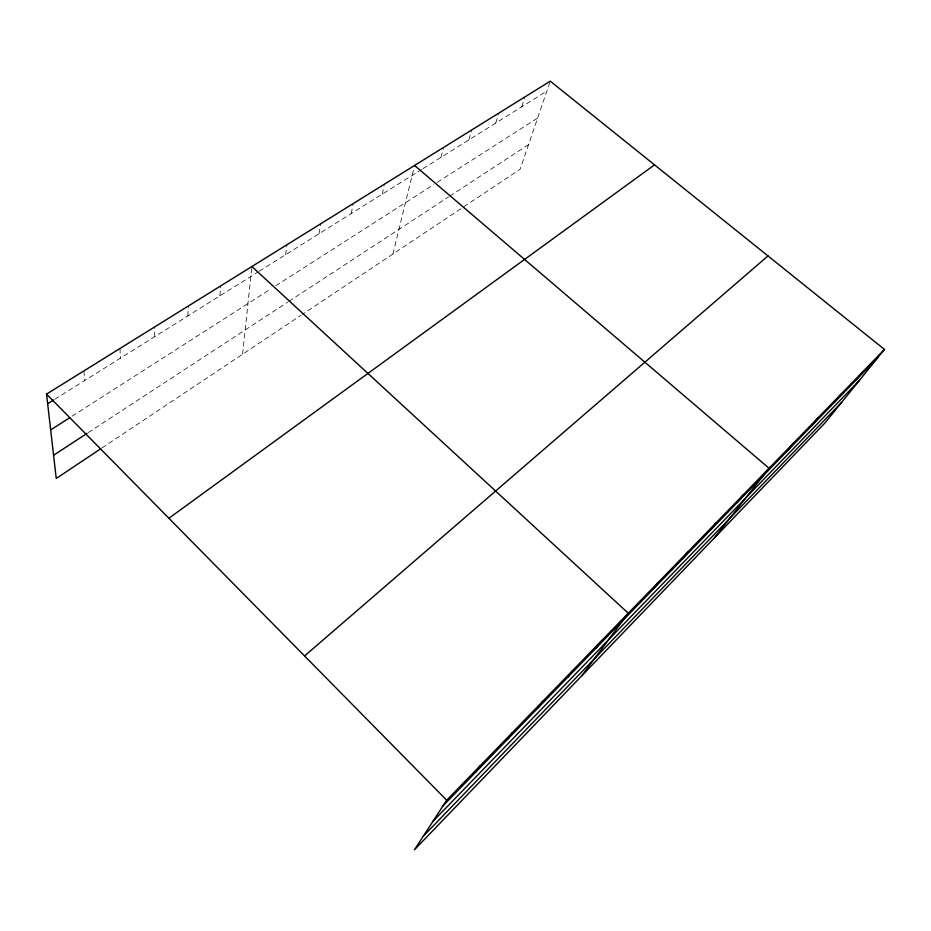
<?xml version="1.0" encoding="UTF-8"?>
<svg xmlns="http://www.w3.org/2000/svg" width="931" height="931" viewBox="0 0 931 931"><rect width="100%" height="100%" fill="white"/><g stroke="black" fill="none" stroke-linecap="round" stroke-linejoin="round"><path stroke-width="0.7" stroke-dasharray="4.66 3.49" d="M154.686 336.708L154.767 326.874M187.853 315.923L188.295 306.055M219.891 295.86L220.647 285.945M242.595 354.222L251.894 266.534M285.596 254.71L286.969 244.748M319.03 233.762L320.706 223.789M351.22 213.595L353.175 203.621M382.234 194.16L384.166 185.432M392.917 254.023L414.272 166.707M440.991 157.362L443.645 147.412M468.84 139.918L471.691 129.979M495.746 123.067L498.399 114.397M521.744 106.774L524.549 98.127M549.837 82.405L520.138 169.209L302.296 314.422M101.979 447.951L301.097 315.225M88.282 432.578L287.598 302.203M288.785 301.435L448.486 196.965M449.708 196.173L528.564 144.596M72.164 416.157L270.956 288.843M275.785 285.747L433.73 184.594M437.291 182.313L537.653 118.039M54.813 399.271L258.027 271.968M259.225 271.224L421.755 169.407M422.953 168.662L546.893 91.029M83.976 370.864L84.651 380.581M120.018 348.462L120.297 358.249"/><path stroke-width="1.4" d="M884.45 349.416L446.694 800.206L414.411 849.828L825.064 422.837L884.45 349.416L550.256 81.172L46.55 394.104L56.244 478.441L100.781 448.754M476.055 771.822L480.105 765.794M507.802 739.086L512.155 732.79M538.293 707.653L542.924 701.101M567.607 677.431L572.495 670.657M595.805 648.36L600.914 641.389M581.782 675.801L628.262 613.226L251.894 266.534M653.318 589.079L658.845 581.735M682.411 559.077L688.137 551.571M710.318 530.298L716.218 522.652M737.119 502.682L743.171 494.908M714.414 537.885L769.041 468.258L414.574 165.462M787.603 450.627L793.922 442.632M811.425 426.072L817.849 417.996M834.362 402.425L840.879 394.279M856.462 379.65L863.06 371.434M423.209 836.306L841.601 402.401M432.892 821.421L859.499 380.267M442.958 805.932L877.77 357.679M304.565 655.959L767.982 255.932M168.895 518.264L654.528 164.868M53.579 455.271L87.083 433.357M50.67 429.924L69.778 417.693M47.656 403.751L53.626 400.016M46.55 394.104L446.694 800.206"/></g></svg>
